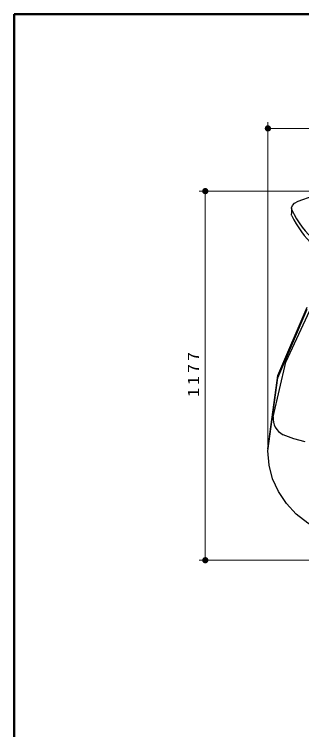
# Model space of a CAD drawing. Units: millimetres on the paper, scale 1:20. Extents: x -385 to 0, y 0 to 267.
# Drawn here: x -385 to -339.1, y 152.9 to 267 of the extents above; entities that cross this region are included whole.
import ezdxf

# ---------------------------------------------------------------- set-up
doc = ezdxf.new("R2010")
doc.units = ezdxf.units.MM
doc.layers.add('LY_1', color=7, linetype='Continuous', lineweight=13)
doc.layers.add('LY_2', color=7, linetype='Continuous', lineweight=13)
doc.styles.add('ＭＳ ゴシック', font='')
doc.styles.get('ＭＳ ゴシック').set_extended_font_data('MS Gothic')

# ---------------------------------------------------------------- blocks, each defined once
blk = doc.blocks.new('filled_dot')
at = {"color": 0, "linetype": 'Continuous', "lineweight": -2, "const_width": 1.25}
blk.add_lwpolyline([(-0.625, 0, 1), (0.625, 0, 1)], format="xyb", close=True, dxfattribs=at)

msp = doc.modelspace()

# ---------------------------------------------------------------- linework, layer by layer
at = {"layer": 'LY_1'}
for p, q in [((-344.492, 198.357), (-344.492, 249.802)), ((-344.492, 248.802), (-279.492, 248.802)), ((-312.992, 238.802), (-355.492, 238.802)), ((-354.492, 179.936), (-354.492, 238.802)), ((-312.992, 179.936), (-355.492, 179.936))]:
    msp.add_line(p, q, dxfattribs=at)
at = {"layer": 'LY_1', "lineweight": 25}
msp.add_line((-340.742, 236.085), (-340.742, 235.167), dxfattribs=at)
for points in [[(-340.672, 235.795), (-340.738, 236.154), (-340.589, 236.511), (-340.23, 236.859), (-339.669, 237.187), (-338.919, 237.49), (-337.998, 237.759), (-336.928, 237.988), (-335.735, 238.172), (-334.446, 238.306), (-333.093, 238.388)], [(-340.672, 234.877), (-340.724, 235.022), (-340.742, 235.167)], [(-344.492, 197.681), (-342.902, 209.376), (-338.236, 220.319)], [(-344.492, 197.357), (-342.902, 209.051), (-338.236, 219.994)], [(-343.649, 202.798), (-341.606, 211.55), (-337.799, 219.765)], [(-343.649, 202.798), (-343.668, 202.371), (-343.618, 201.946), (-343.501, 201.534), (-343.319, 201.142), (-343.076, 200.781), (-342.778, 200.459), (-342.431, 200.183), (-342.044, 199.959)], [(-338.565, 198.826), (-340.348, 199.276), (-342.044, 199.959)], [(-333.863, 183.873), (-336.085, 184.696), (-338.14, 185.84), (-339.975, 187.275), (-341.545, 188.967), (-342.809, 190.871), (-343.736, 192.939), (-344.302, 195.119), (-344.492, 197.357)]]:
    msp.add_lwpolyline(points, dxfattribs=at)
for centre, end in [((-325.815, 242.989), 249.86633), ((-325.815, 242.071), 246.9598)]:
    msp.add_arc(centre, 16.507, 205.83692, end, dxfattribs=at)
at = {"layer": 'LY_2', "lineweight": 50}
for p, q in [((0, 267), (-385, 267)), ((-385, 267), (-385, 0))]:
    msp.add_line(p, q, dxfattribs=at)

# ---------------------------------------------------------------- block references
at = {"layer": 'LY_1', "xscale": 0.4, "yscale": 0.4}
msp.add_blockref('filled_dot', (-344.492, 248.802), dxfattribs=at)
for p, rotation in [((-354.492, 238.802), 270), ((-354.492, 179.936), 90)]:
    msp.add_blockref('filled_dot', p, dxfattribs=dict(at, rotation=rotation))

# ---------------------------------------------------------------- texts
at = {"layer": 'LY_1', "insert": (-355.492, 209.79), "char_height": 1.833, "attachment_point": 8, "rotation": 90, "style": 'ＭＳ ゴシック'}
msp.add_mtext('\\T1.33;\\W1.15;1177', dxfattribs=at)

doc.saveas('drawing.dxf')
